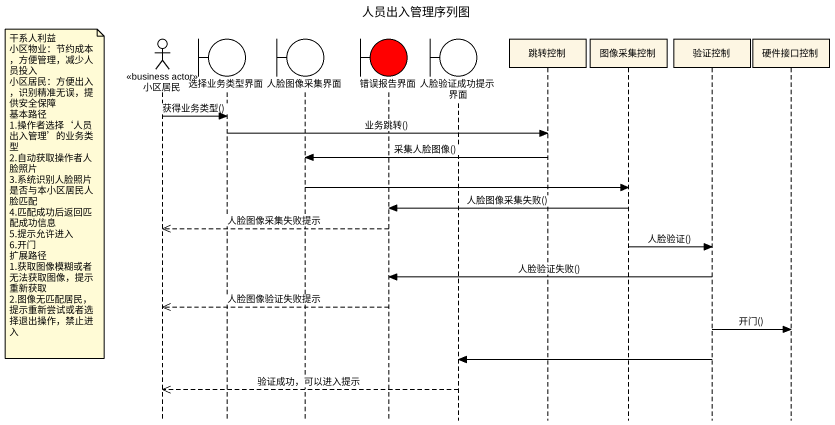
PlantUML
@startuml
title 人员出入管理序列图
hide footbox
actor 小区居民 <<business actor>>
boundary 选择业务类型界面
boundary 人脸图像采集界面
boundary 错误报告界面 #FF0000
boundary 人脸验证成功提示界面
participant 跳转控制
participant 图像采集控制
participant 验证控制
participant 硬件接口控制

小区居民 -> 选择业务类型界面 : 获得业务类型()
选择业务类型界面 -> 跳转控制 : 业务跳转()
跳转控制 -> 人脸图像采集界面 : 采集人脸图像()
人脸图像采集界面 -> 图像采集控制
note left of 小区居民
  干系人利益
  小区物业：节约成本，方便管理，减少人员投入
  小区居民：方便出入，识别精准无误，提供安全保障
  基本路径
  1.操作者选择‘人员出入管理’的业务类型
  2.自动获取操作者人脸照片
  3.系统识别人脸照片是否与本小区居民人脸匹配
  4.匹配成功后返回匹配成功信息
  5.提示允许进入
  6.开门
  扩展路径
  1.获取图像模糊或者无法获取图像，提示重新获取
  2.图像无匹配居民，提示重新尝试或者选择退出操作，禁止进入
end note
图像采集控制 -> 错误报告界面 : 人脸图像采集失败()
错误报告界面 -->> 小区居民 : 人脸图像采集失败提示
图像采集控制 -> 验证控制 : 人脸验证()
验证控制 -> 错误报告界面 : 人脸验证失败()
错误报告界面 -->> 小区居民 : 人脸图像验证失败提示
验证控制 -> 硬件接口控制 : 开门()
验证控制 -> 人脸验证成功提示界面
人脸验证成功提示界面 -->> 小区居民 : 验证成功，可以进入提示
@enduml
